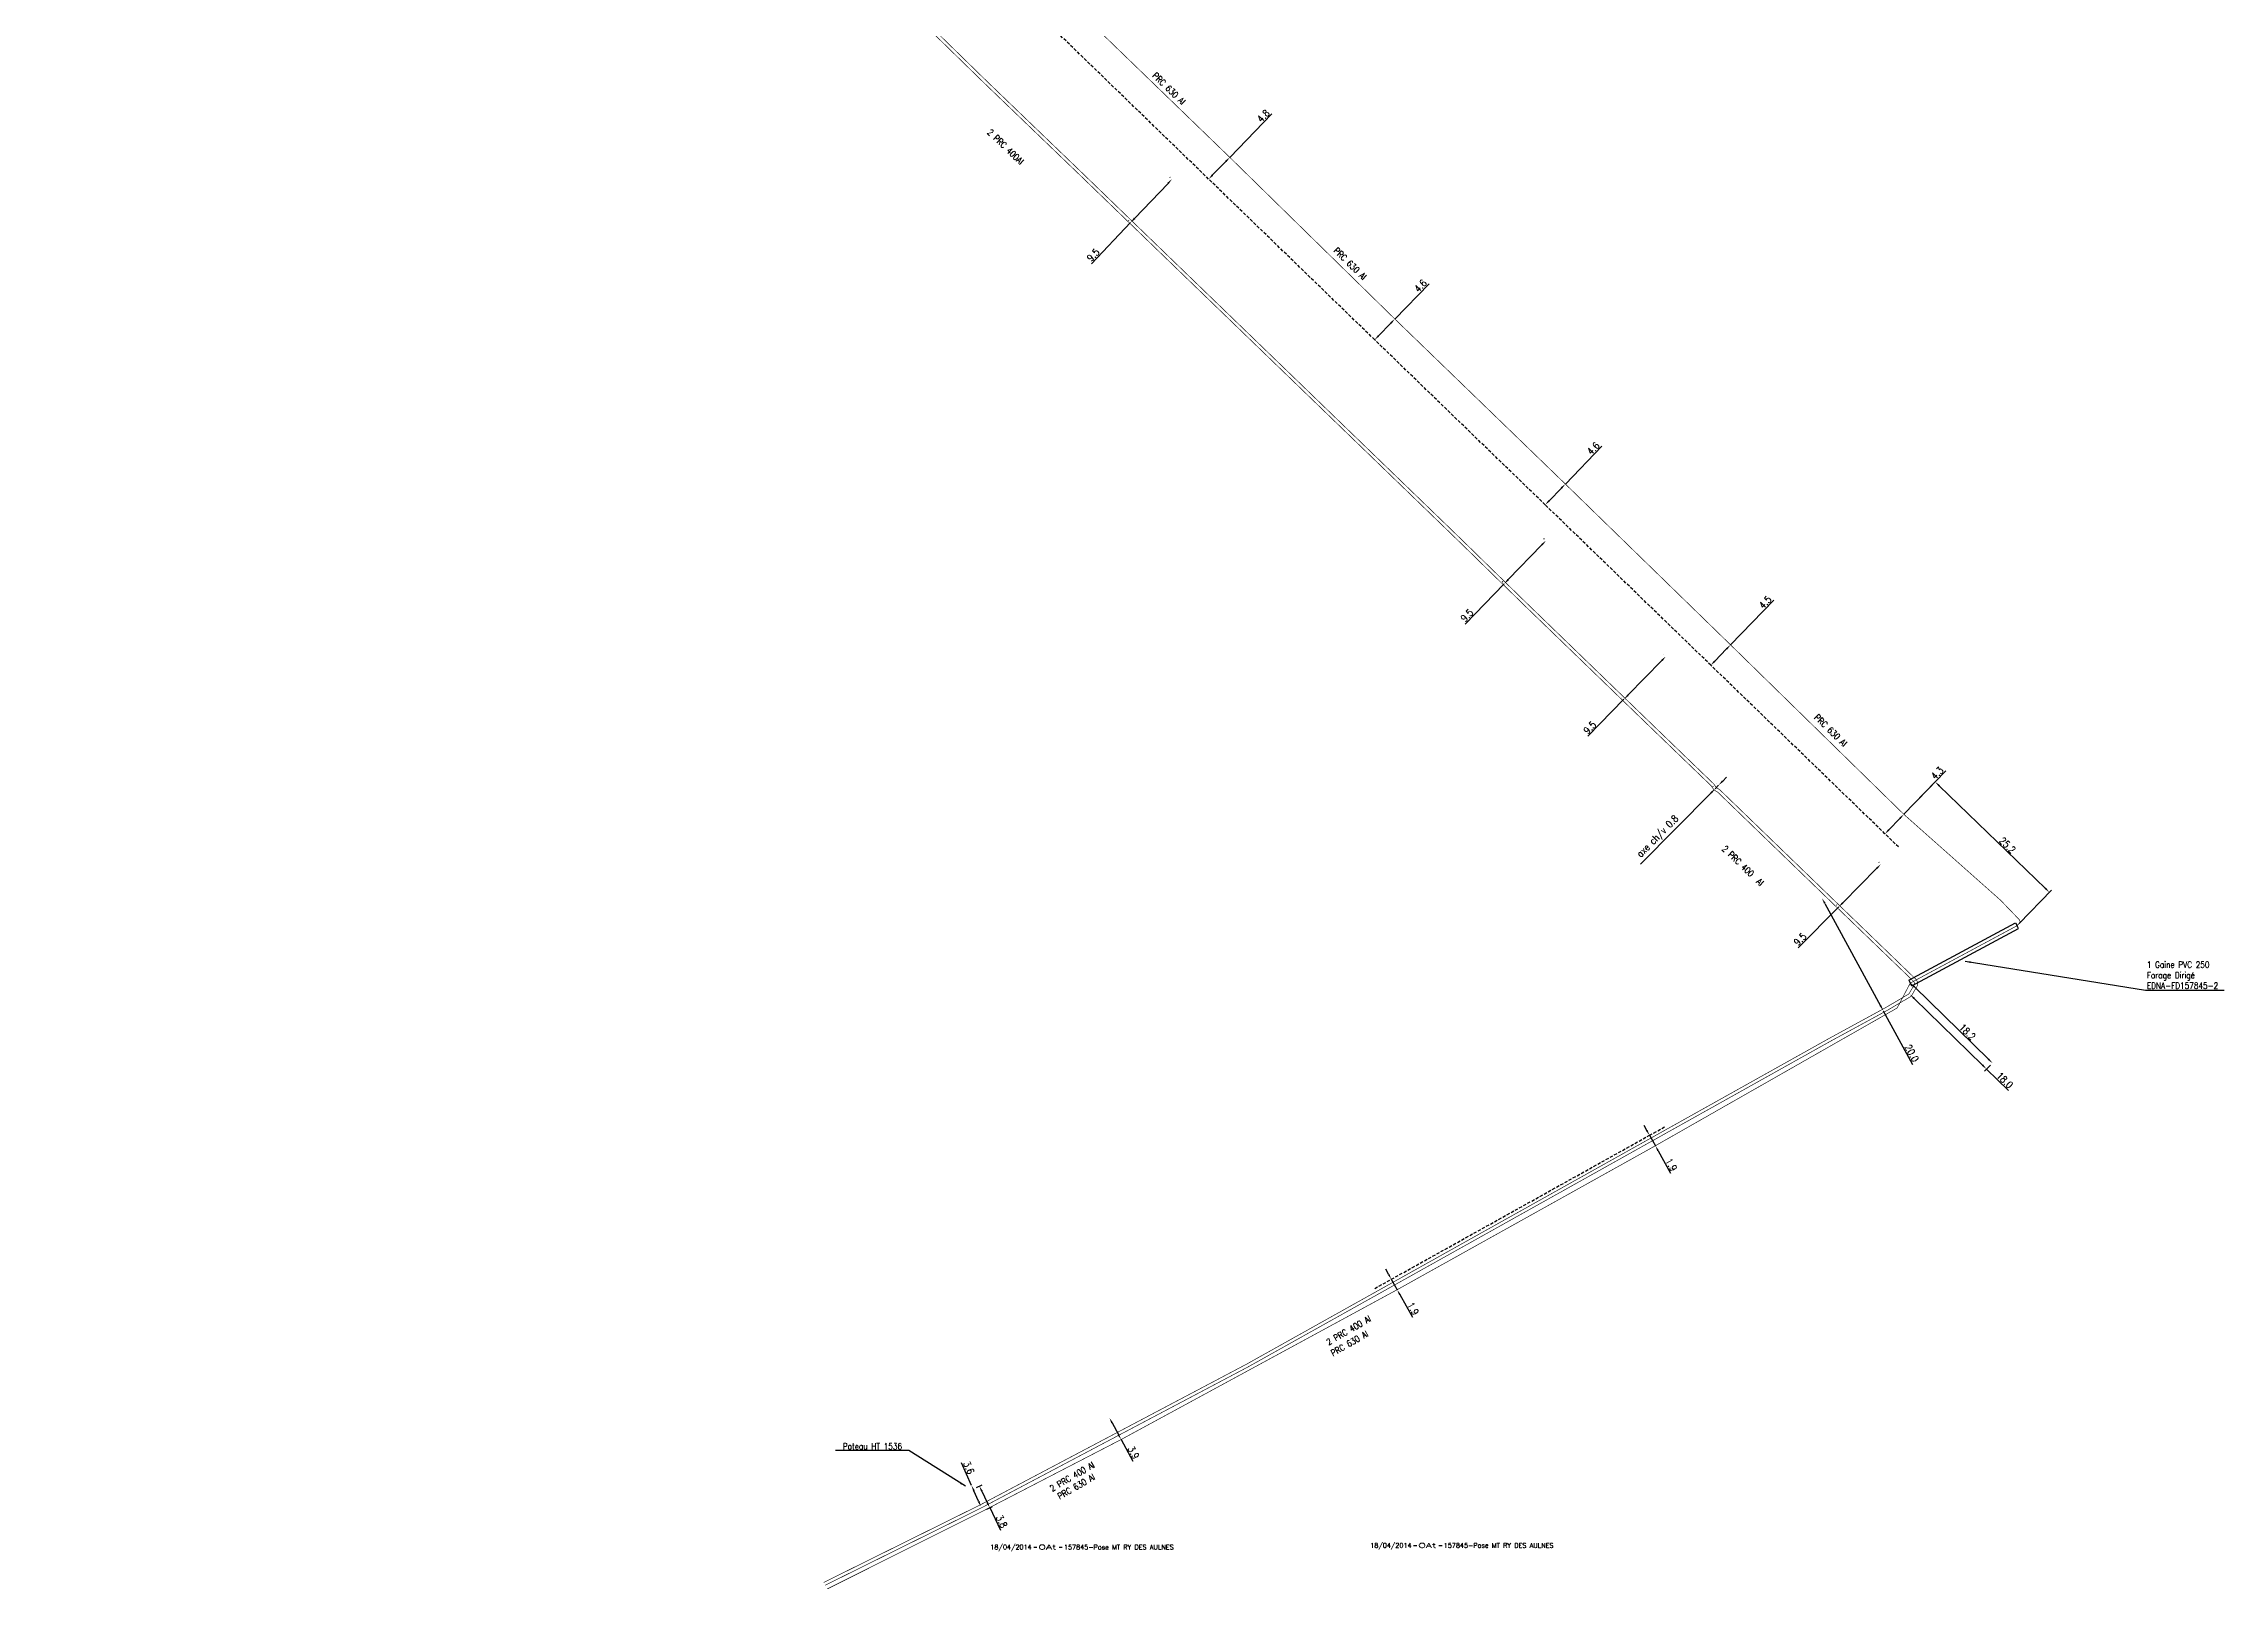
# Model space of a CAD drawing. Header units: millimetres. Extents: x 168002 to 379880, y 128000 to 129007.
# Drawn here: x 168301.6 to 168647.6, y 128255.8 to 128499.8 of the extents above; entities that cross this region are included whole.
import ezdxf
from ezdxf.enums import TextEntityAlignment as Align

# ---------------------------------------------------------------- set-up
doc = ezdxf.new("R2010")
doc.units = ezdxf.units.MM
doc.header["$PDMODE"] = 34
doc.linetypes.add('DASHED', pattern=[0.75, 0.5, -0.25])
doc.layers.get('0').update_dxf_attribs({"linetype": 'CONTINUOUS'})
doc.layers.get('Defpoints').update_dxf_attribs({"linetype": 'CONTINUOUS'})
doc.layers.add('M_120', color=5, linetype='M_ST_13')
doc.layers.add('M_400', color=7, linetype='CONTINUOUS')
doc.layers.add('M_910', color=7, linetype='CONTINUOUS', plot=False)
doc.styles.get("Standard").update_dxf_attribs({"font": 'romans.shx', "width": 0.85})
doc.linetypes.add('M_ST_13', pattern='A,5,-0.3,["oo",Standard,S=1.5,R=0,X=0,Y=-0.5],-3', length=8.3)
doc.dimstyles.get("Standard").update_dxf_attribs({"dimtxt": 1.5, "dimasz": 1.2, "dimexe": 0.625, "dimexo": 0.625, "dimgap": 0.25, "dimtad": 1, "dimdec": 1, "dimzin": 0, "dimdsep": 46, "dimtxsty": 'Standard', "dimcen": -0.5, "dimadec": 0, "dimazin": 0, "dimtfac": 1, "dimtdec": 1, "dimtmove": 0, "dimatfit": 3, "dimfxl": 0, "dimtolj": 1, "dimtzin": 0, "dimarcsym": 0})

# ---------------------------------------------------------------- blocks, each defined once
blk = doc.blocks.new('*D6')
at = {"layer": 'Defpoints', "color": 0, "linetype": 'Continuous', "transparency": 16777216}
for p in [(168448.83, 128270.96), (168448.83, 128270.96), (168450.29, 128267.67)]:
    blk.add_point(p, dxfattribs=at)
at = {"layer": 'M_120', "color": 0, "linetype": 'Continuous', "lineweight": -2, "transparency": 16777216}
for p, q in [((168448.83, 128270.96), (168447.22, 128274.59)), ((168449.93, 128268.49), (168449.2, 128270.13))]:
    blk.add_line(p, q, dxfattribs=at)
at = {"layer": 'M_120', "color": 0, "linetype": 'Continuous', "transparency": 16777216}
for points in [[(168449.34, 128270.19), (168449.06, 128270.07), (168448.83, 128270.96)], [(168450.07, 128268.55), (168449.79, 128268.43), (168450.29, 128267.67)]]:
    blk.add_solid(points, dxfattribs=at)
at = {"layer": 'M_120', "color": 0, "linetype": 'Continuous', "transparency": 16777216, "insert": (168448.39, 128273.81), "char_height": 1.125, "attachment_point": 5, "rotation": 293.9453}
blk.add_mtext('\\A1;3.6', dxfattribs=at)
blk = doc.blocks.new('*D7')
at = {"layer": 'Defpoints', "color": 0, "linetype": 'Continuous', "transparency": 16777216}
for p in [(168583.76, 128364.17), (168593.47, 128346.34), (168593.47, 128346.34)]:
    blk.add_point(p, dxfattribs=at)
at = {"layer": 'M_120', "color": 0, "linetype": 'Continuous', "lineweight": -2, "transparency": 16777216}
for p, q in [((168584.19, 128363.38), (168593.04, 128347.13)), ((168593.47, 128346.34), (168598.13, 128337.79))]:
    blk.add_line(p, q, dxfattribs=at)
at = {"layer": 'M_120', "color": 0, "linetype": 'Continuous', "transparency": 16777216}
for points in [[(168584.32, 128363.45), (168584.06, 128363.31), (168583.76, 128364.17)], [(168593.17, 128347.2), (168592.91, 128347.06), (168593.47, 128346.34)]]:
    blk.add_solid(points, dxfattribs=at)
at = {"layer": 'M_120', "color": 0, "linetype": 'Continuous', "transparency": 16777216, "insert": (168598, 128339.59), "char_height": 1.125, "attachment_point": 5, "rotation": 298.5735}
blk.add_mtext('\\A1;20.0', dxfattribs=at)
blk = doc.blocks.new('*D8')
at = {"layer": 'Defpoints', "color": 0, "linetype": 'Continuous', "transparency": 16777216}
for p in [(168593.07, 128369.58), (168593.13, 128369.52), (168586.46, 128362.76)]:
    blk.add_point(p, dxfattribs=at)
at = {"layer": 'M_120', "color": 0, "linetype": 'Continuous', "lineweight": -2, "transparency": 16777216}
for p, q in [((168592.8, 128369.85), (168592.74, 128369.91)), ((168592.44, 128368.94), (168587.03, 128363.45)), ((168586.4, 128362.81), (168579.97, 128356.3)), ((168586.12, 128363.09), (168586.07, 128363.14))]:
    blk.add_line(p, q, dxfattribs=at)
at = {"layer": 'M_120', "color": 0, "linetype": 'Continuous', "transparency": 16777216}
for points in [[(168592.33, 128369.04), (168592.55, 128368.83), (168593.07, 128369.58)], [(168586.93, 128363.56), (168587.14, 128363.35), (168586.4, 128362.81)]]:
    blk.add_solid(points, dxfattribs=at)
at = {"layer": 'M_120', "color": 0, "linetype": 'Continuous', "transparency": 16777216, "insert": (168580.27, 128357.67), "char_height": 1.125, "attachment_point": 5, "rotation": 45.3838}
blk.add_mtext('\\A1;9.5', dxfattribs=at)
blk = doc.blocks.new('*D9')
at = {"layer": 'Defpoints', "color": 0, "linetype": 'Continuous', "transparency": 16777216}
for p in [(168566.79, 128381.56), (168567.35, 128382.14), (168567.36, 128382.13)]:
    blk.add_point(p, dxfattribs=at)
at = {"layer": 'M_120', "color": 0, "linetype": 'Continuous', "lineweight": -2, "transparency": 16777216}
for p, q in [((168566.16, 128380.93), (168554.94, 128369.58)), ((168566.46, 128381.89), (168566.46, 128381.9)), ((168567.35, 128382.14), (168566.79, 128381.57)), ((168567.02, 128382.46), (168567.02, 128382.47)), ((168567.99, 128382.78), (168568.62, 128383.42))]:
    blk.add_line(p, q, dxfattribs=at)
at = {"layer": 'M_120', "color": 0, "linetype": 'Continuous', "transparency": 16777216}
for points in [[(168566.05, 128381.03), (168566.27, 128380.82), (168566.79, 128381.57)], [(168567.88, 128382.88), (168568.09, 128382.67), (168567.35, 128382.14)]]:
    blk.add_solid(points, dxfattribs=at)
at = {"layer": 'M_120', "color": 0, "linetype": 'Continuous', "transparency": 16777216, "insert": (168557.77, 128373.92), "char_height": 1.125, "attachment_point": 5, "rotation": 45.3298}
blk.add_mtext('\\A1;axe ch/v 0.8', dxfattribs=at)
blk = doc.blocks.new('*D10')
at = {"layer": 'Defpoints', "color": 0, "linetype": 'Continuous', "transparency": 16777216}
for p in [(168558.96, 128402.57), (168558.97, 128402.57), (168552.34, 128395.76)]:
    blk.add_point(p, dxfattribs=at)
at = {"layer": 'M_120', "color": 0, "linetype": 'Continuous', "lineweight": -2, "transparency": 16777216}
for p, q in [((168558.33, 128401.93), (168552.96, 128396.41)), ((168558.63, 128402.89), (168558.63, 128402.9)), ((168552.33, 128395.77), (168546.62, 128389.9)), ((168552.01, 128396.09), (168552, 128396.09))]:
    blk.add_line(p, q, dxfattribs=at)
at = {"layer": 'M_120', "color": 0, "linetype": 'Continuous', "transparency": 16777216}
for points in [[(168558.23, 128402.03), (168558.44, 128401.82), (168558.96, 128402.57)], [(168552.86, 128396.52), (168553.07, 128396.31), (168552.33, 128395.77)]]:
    blk.add_solid(points, dxfattribs=at)
at = {"layer": 'M_120', "color": 0, "linetype": 'Continuous', "transparency": 16777216, "insert": (168546.91, 128391.27), "char_height": 1.125, "attachment_point": 5, "rotation": 45.7675}
blk.add_mtext('\\A1;9.5', dxfattribs=at)
blk = doc.blocks.new('*D11')
at = {"layer": 'Defpoints', "color": 0, "linetype": 'Continuous', "transparency": 16777216}
for p in [(168539.94, 128420.94), (168540.04, 128420.85), (168533.43, 128414.02)]:
    blk.add_point(p, dxfattribs=at)
at = {"layer": 'M_120', "color": 0, "linetype": 'Continuous', "lineweight": -2, "transparency": 16777216}
for p, q in [((168539.32, 128420.29), (168533.96, 128414.76)), ((168539.7, 128421.17), (168539.61, 128421.26)), ((168533.34, 128414.11), (168527.13, 128407.7)), ((168533.09, 128414.35), (168533, 128414.44))]:
    blk.add_line(p, q, dxfattribs=at)
at = {"layer": 'M_120', "color": 0, "linetype": 'Continuous', "transparency": 16777216}
for points in [[(168539.21, 128420.39), (168539.42, 128420.19), (168539.94, 128420.94)], [(168533.85, 128414.86), (168534.07, 128414.65), (168533.34, 128414.11)]]:
    blk.add_solid(points, dxfattribs=at)
at = {"layer": 'M_120', "color": 0, "linetype": 'Continuous', "transparency": 16777216, "insert": (168527.42, 128409.08), "char_height": 1.125, "attachment_point": 5, "rotation": 45.9328}
blk.add_mtext('\\A1;9.5', dxfattribs=at)
blk = doc.blocks.new('*D12')
at = {"layer": 'Defpoints', "color": 0, "linetype": 'Continuous', "transparency": 16777216}
for p in [(168480.61, 128478.31), (168480.68, 128478.25), (168474.13, 128471.37)]:
    blk.add_point(p, dxfattribs=at)
at = {"layer": 'M_120', "color": 0, "linetype": 'Continuous', "lineweight": -2, "transparency": 16777216}
for p, q in [((168479.99, 128477.66), (168474.68, 128472.09)), ((168480.34, 128478.57), (168480.27, 128478.64)), ((168474.06, 128471.44), (168467.84, 128464.91)), ((168473.79, 128471.69), (168473.72, 128471.76))]:
    blk.add_line(p, q, dxfattribs=at)
at = {"layer": 'M_120', "color": 0, "linetype": 'Continuous', "transparency": 16777216}
for points in [[(168479.88, 128477.76), (168480.1, 128477.56), (168480.61, 128478.31)], [(168474.57, 128472.19), (168474.79, 128471.98), (168474.06, 128471.44)]]:
    blk.add_solid(points, dxfattribs=at)
at = {"layer": 'M_120', "color": 0, "linetype": 'Continuous', "transparency": 16777216, "insert": (168468.12, 128466.29), "char_height": 1.125, "attachment_point": 5, "rotation": 46.3766}
blk.add_mtext('\\A1;9.5', dxfattribs=at)
blk = doc.blocks.new('*D73')
at = {"layer": 'Defpoints', "color": 0, "linetype": 'Continuous', "transparency": 16777216}
for p in [(168449.17, 128270.45), (168450.07, 128270.88), (168450.81, 128267.02)]:
    blk.add_point(p, dxfattribs=at)
at = {"layer": 'M_120', "color": 0, "linetype": 'Continuous', "lineweight": -2, "transparency": 16777216}
for p, q in [((168449.59, 128270.65), (168450.49, 128271.08)), ((168450.46, 128270.07), (168451.32, 128268.27)), ((168451.24, 128267.23), (168452.14, 128267.66)), ((168451.71, 128267.46), (168453.44, 128263.87))]:
    blk.add_line(p, q, dxfattribs=at)
at = {"layer": 'M_120', "color": 0, "linetype": 'Continuous', "transparency": 16777216}
for points in [[(168450.59, 128270.14), (168450.32, 128270.01), (168450.07, 128270.88)], [(168451.46, 128268.33), (168451.19, 128268.2), (168451.71, 128267.46)]]:
    blk.add_solid(points, dxfattribs=at)
at = {"layer": 'M_120', "color": 0, "linetype": 'Continuous', "transparency": 16777216, "insert": (168453.6, 128265.27), "char_height": 1.125, "attachment_point": 5, "rotation": 295.6559}
blk.add_mtext('\\A1;3.8', dxfattribs=at)
blk = doc.blocks.new('*D74')
at = {"layer": 'Defpoints', "color": 0, "linetype": 'Continuous', "transparency": 16777216}
for p in [(168470.7, 128281.7), (168470.7, 128281.7), (168472.55, 128278.27)]:
    blk.add_point(p, dxfattribs=at)
at = {"layer": 'M_120', "color": 0, "linetype": 'Continuous', "lineweight": -2, "transparency": 16777216}
for p, q in [((168471.12, 128280.91), (168472.12, 128279.06)), ((168472.55, 128278.27), (168474.41, 128274.82))]:
    blk.add_line(p, q, dxfattribs=at)
at = {"layer": 'M_120', "color": 0, "linetype": 'Continuous', "transparency": 16777216}
for points in [[(168471.26, 128280.98), (168470.99, 128280.84), (168470.7, 128281.7)], [(168472.25, 128279.13), (168471.99, 128278.99), (168472.55, 128278.27)]]:
    blk.add_solid(points, dxfattribs=at)
at = {"layer": 'M_120', "color": 0, "linetype": 'Continuous', "transparency": 16777216, "insert": (168474.52, 128276.2), "char_height": 1.125, "attachment_point": 5, "rotation": 298.3297}
blk.add_mtext('\\A1;3.9', dxfattribs=at)
blk = doc.blocks.new('*D75')
at = {"layer": 'Defpoints', "color": 0, "linetype": 'Continuous', "transparency": 16777216}
for p in [(168515.42, 128303.71), (168515.42, 128303.71), (168516.34, 128302.05)]:
    blk.add_point(p, dxfattribs=at)
at = {"layer": 'M_120', "color": 0, "linetype": 'Continuous', "lineweight": -2, "transparency": 16777216}
for p, q in [((168514.98, 128304.5), (168514.54, 128305.29)), ((168515.42, 128303.71), (168516.34, 128302.05)), ((168516.78, 128301.27), (168518.76, 128297.72))]:
    blk.add_line(p, q, dxfattribs=at)
at = {"layer": 'M_120', "color": 0, "linetype": 'Continuous', "transparency": 16777216}
for points in [[(168515.11, 128304.57), (168514.85, 128304.43), (168515.42, 128303.71)], [(168516.91, 128301.34), (168516.65, 128301.19), (168516.34, 128302.05)]]:
    blk.add_solid(points, dxfattribs=at)
at = {"layer": 'M_120', "color": 0, "linetype": 'Continuous', "transparency": 16777216, "insert": (168518.88, 128299.04), "char_height": 1.125, "attachment_point": 5, "rotation": 299.1114}
blk.add_mtext('\\A1;1.9', dxfattribs=at)
blk = doc.blocks.new('*D76')
at = {"layer": 'Defpoints', "color": 0, "linetype": 'Continuous', "transparency": 16777216}
for p in [(168556.38, 128326.56), (168556.38, 128326.56), (168557.31, 128324.9)]:
    blk.add_point(p, dxfattribs=at)
at = {"layer": 'M_120', "color": 0, "linetype": 'Continuous', "lineweight": -2, "transparency": 16777216}
for p, q in [((168555.94, 128327.34), (168555.51, 128328.13)), ((168556.38, 128326.56), (168557.31, 128324.9)), ((168557.74, 128324.11), (168559.72, 128320.56))]:
    blk.add_line(p, q, dxfattribs=at)
at = {"layer": 'M_120', "color": 0, "linetype": 'Continuous', "transparency": 16777216}
for points in [[(168556.07, 128327.42), (168555.81, 128327.27), (168556.38, 128326.56)], [(168557.88, 128324.18), (168557.61, 128324.04), (168557.31, 128324.9)]]:
    blk.add_solid(points, dxfattribs=at)
at = {"layer": 'M_120', "color": 0, "linetype": 'Continuous', "transparency": 16777216, "insert": (168559.84, 128321.89), "char_height": 1.125, "attachment_point": 5, "rotation": 299.1114}
blk.add_mtext('\\A1;1.9', dxfattribs=at)
blk = doc.blocks.new('*D77')
at = {"layer": 'Defpoints', "color": 0, "linetype": 'Continuous', "transparency": 16777216}
for p in [(168597.76, 128350.74), (168610.78, 128338.03), (168610.78, 128338.03)]:
    blk.add_point(p, dxfattribs=at)
at = {"layer": 'M_120', "color": 0, "linetype": 'Continuous', "lineweight": -2, "transparency": 16777216}
blk.add_line((168598.4, 128350.11), (168610.14, 128338.66), dxfattribs=at)
at = {"layer": 'M_120', "color": 0, "linetype": 'Continuous', "transparency": 16777216}
for points in [[(168598.51, 128350.22), (168598.3, 128350.01), (168597.76, 128350.74)], [(168610.24, 128338.77), (168610.03, 128338.55), (168610.78, 128338.03)]]:
    blk.add_solid(points, dxfattribs=at)
at = {"layer": 'M_120', "color": 0, "linetype": 'Continuous', "transparency": 16777216, "insert": (168606.8, 128342.96), "char_height": 1.125, "attachment_point": 5, "rotation": 315.6996}
blk.add_mtext('\\A1;18.2', dxfattribs=at)
blk = doc.blocks.new('*D78')
at = {"layer": 'Defpoints', "color": 0, "linetype": 'Continuous', "transparency": 16777216}
for p in [(168601.71, 128382.66), (168598.51, 128379.35), (168614.69, 128359.83)]:
    blk.add_point(p, dxfattribs=at)
at = {"layer": 'M_120', "color": 0, "linetype": 'Continuous', "lineweight": -2, "transparency": 16777216}
for p, q in [((168598.83, 128379.68), (168602.03, 128382.99)), ((168619.18, 128365.76), (168602.36, 128382.03)), ((168615.01, 128360.16), (168620.15, 128365.48))]:
    blk.add_line(p, q, dxfattribs=at)
at = {"layer": 'M_120', "color": 0, "linetype": 'Continuous', "transparency": 16777216}
for points in [[(168602.46, 128382.14), (168602.25, 128381.92), (168601.71, 128382.66)], [(168619.28, 128365.87), (168619.07, 128365.66), (168619.82, 128365.14)]]:
    blk.add_solid(points, dxfattribs=at)
at = {"layer": 'M_120', "color": 0, "linetype": 'Continuous', "transparency": 16777216, "insert": (168613.17, 128372.61), "char_height": 1.125, "attachment_point": 5, "rotation": 315.962}
blk.add_mtext('\\A1;25.2', dxfattribs=at)
blk = doc.blocks.new('*D79')
at = {"layer": 'Defpoints', "color": 0, "linetype": 'Continuous', "transparency": 16777216}
for p in [(168596.73, 128377.51), (168593.74, 128374.42), (168593.74, 128374.42)]:
    blk.add_point(p, dxfattribs=at)
at = {"layer": 'M_120', "color": 0, "linetype": 'Continuous', "lineweight": -2, "transparency": 16777216}
for p, q in [((168596.73, 128377.51), (168603.38, 128384.39)), ((168594.37, 128375.07), (168596.11, 128376.86))]:
    blk.add_line(p, q, dxfattribs=at)
at = {"layer": 'M_120', "color": 0, "linetype": 'Continuous', "transparency": 16777216}
for points in [[(168596, 128376.97), (168596.21, 128376.76), (168596.73, 128377.51)], [(168594.26, 128375.17), (168594.48, 128374.96), (168593.74, 128374.42)]]:
    blk.add_solid(points, dxfattribs=at)
at = {"layer": 'M_120', "color": 0, "linetype": 'Continuous', "transparency": 16777216, "insert": (168602.02, 128384.06), "char_height": 1.125, "attachment_point": 5, "rotation": 45.9604}
blk.add_mtext('\\A1;4.3', dxfattribs=at)
blk = doc.blocks.new('*D80')
at = {"layer": 'Defpoints', "color": 0, "linetype": 'Continuous', "transparency": 16777216}
for p in [(168569.24, 128404.41), (168566.11, 128401.18), (168566.11, 128401.18)]:
    blk.add_point(p, dxfattribs=at)
at = {"layer": 'M_120', "color": 0, "linetype": 'Continuous', "lineweight": -2, "transparency": 16777216}
for p, q in [((168569.24, 128404.41), (168576.09, 128411.49)), ((168566.74, 128401.83), (168568.62, 128403.77))]:
    blk.add_line(p, q, dxfattribs=at)
at = {"layer": 'M_120', "color": 0, "linetype": 'Continuous', "transparency": 16777216}
for points in [[(168568.51, 128403.87), (168568.72, 128403.66), (168569.24, 128404.41)], [(168566.63, 128401.93), (168566.85, 128401.72), (168566.11, 128401.18)]]:
    blk.add_solid(points, dxfattribs=at)
at = {"layer": 'M_120', "color": 0, "linetype": 'Continuous', "transparency": 16777216, "insert": (168574.73, 128411.16), "char_height": 1.125, "attachment_point": 5, "rotation": 45.9338}
blk.add_mtext('\\A1;4.5', dxfattribs=at)
blk = doc.blocks.new('*D81')
at = {"layer": 'Defpoints', "color": 0, "linetype": 'Continuous', "transparency": 16777216}
for p in [(168543.03, 128429.94), (168539.83, 128426.64), (168539.83, 128426.64)]:
    blk.add_point(p, dxfattribs=at)
at = {"layer": 'M_120', "color": 0, "linetype": 'Continuous', "lineweight": -2, "transparency": 16777216}
for p, q in [((168543.03, 128429.94), (168548.83, 128435.92)), ((168540.45, 128427.28), (168542.4, 128429.29))]:
    blk.add_line(p, q, dxfattribs=at)
at = {"layer": 'M_120', "color": 0, "linetype": 'Continuous', "transparency": 16777216}
for points in [[(168542.29, 128429.4), (168542.51, 128429.19), (168543.03, 128429.94)], [(168540.34, 128427.39), (168540.56, 128427.18), (168539.83, 128426.64)]]:
    blk.add_solid(points, dxfattribs=at)
at = {"layer": 'M_120', "color": 0, "linetype": 'Continuous', "transparency": 16777216, "insert": (168547.46, 128435.59), "char_height": 1.125, "attachment_point": 5, "rotation": 45.8772}
blk.add_mtext('\\A1;4.6', dxfattribs=at)
blk = doc.blocks.new('*D82')
at = {"layer": 'Defpoints', "color": 0, "linetype": 'Continuous', "transparency": 16777216}
for p in [(168597.73, 128348.9), (168609.85, 128337.07), (168610.78, 128338.03)]:
    blk.add_point(p, dxfattribs=at)
at = {"layer": 'M_120', "color": 0, "linetype": 'Continuous', "lineweight": -2, "transparency": 16777216}
for p, q in [((168598.37, 128348.28), (168609.21, 128337.7)), ((168610.46, 128337.7), (168609.52, 128336.74)), ((168609.85, 128337.07), (168613.34, 128333.67))]:
    blk.add_line(p, q, dxfattribs=at)
at = {"layer": 'M_120', "color": 0, "linetype": 'Continuous', "transparency": 16777216}
for points in [[(168598.48, 128348.38), (168598.27, 128348.17), (168597.73, 128348.9)], [(168609.31, 128337.81), (168609.1, 128337.6), (168609.85, 128337.07)]]:
    blk.add_solid(points, dxfattribs=at)
at = {"layer": 'M_120', "color": 0, "linetype": 'Continuous', "transparency": 16777216, "insert": (168612.74, 128335.3), "char_height": 1.125, "attachment_point": 5, "rotation": 315.6996}
blk.add_mtext('\\A1;18.0', dxfattribs=at)
blk = doc.blocks.new('GIS_MODF')
at = {"color": 0, "linetype": 'Continuous', "flags": 128}
for points in [[(-2.26, -0.01), (-1.76, -0.01)], [(1.76, -0.01), (2.26, -0.01)]]:
    blk.add_lwpolyline(points, dxfattribs=at)
at = {"color": 0, "linetype": 'Continuous'}
blk.add_attdef('DATE', text='', height=0.75, dxfattribs=at).set_placement((-2.58, -0.39), align=Align.RIGHT)
at = {"color": 0, "linetype": 'Continuous', "width": 3.590909}
blk.add_attdef('USER', text='', height=0.75, dxfattribs=at).set_placement((-1.52, -0.39), (1.31, -0.39), align=Align.FIT)
at = {"color": 0, "linetype": 'Continuous'}
blk.add_attdef('DESC', (2.53, -0.39), '', height=0.75, dxfattribs=at)
blk = doc.blocks.new('*D83')
at = {"layer": 'Defpoints', "color": 0, "linetype": 'Continuous', "transparency": 16777216}
for p in [(168512.78, 128452.83), (168512.78, 128452.83), (168515.98, 128456.13)]:
    blk.add_point(p, dxfattribs=at)
at = {"layer": 'M_120', "color": 0, "linetype": 'Continuous', "lineweight": -2, "transparency": 16777216}
for p, q in [((168515.98, 128456.13), (168521.4, 128461.72)), ((168513.41, 128453.48), (168515.36, 128455.49))]:
    blk.add_line(p, q, dxfattribs=at)
at = {"layer": 'M_120', "color": 0, "linetype": 'Continuous', "transparency": 16777216}
for points in [[(168513.3, 128453.58), (168513.51, 128453.37), (168512.78, 128452.83)], [(168515.25, 128455.59), (168515.46, 128455.38), (168515.98, 128456.13)]]:
    blk.add_solid(points, dxfattribs=at)
at = {"layer": 'M_120', "color": 0, "linetype": 'Continuous', "transparency": 16777216, "insert": (168520.04, 128461.39), "char_height": 1.125, "attachment_point": 5, "rotation": 45.8772}
blk.add_mtext('\\A1;4.6', dxfattribs=at)
blk = doc.blocks.new('*D84')
at = {"layer": 'Defpoints', "color": 0, "linetype": 'Continuous', "transparency": 16777216}
for p in [(168489.79, 128481.79), (168486.44, 128478.34), (168486.44, 128478.34)]:
    blk.add_point(p, dxfattribs=at)
at = {"layer": 'M_120', "color": 0, "linetype": 'Continuous', "lineweight": -2, "transparency": 16777216}
for p, q in [((168489.79, 128481.79), (168496.48, 128488.69)), ((168487.07, 128478.99), (168489.16, 128481.14))]:
    blk.add_line(p, q, dxfattribs=at)
at = {"layer": 'M_120', "color": 0, "linetype": 'Continuous', "transparency": 16777216}
for points in [[(168489.05, 128481.24), (168489.27, 128481.03), (168489.79, 128481.79)], [(168486.96, 128479.09), (168487.18, 128478.88), (168486.44, 128478.34)]]:
    blk.add_solid(points, dxfattribs=at)
at = {"layer": 'M_120', "color": 0, "linetype": 'Continuous', "transparency": 16777216, "insert": (168495.12, 128488.36), "char_height": 1.125, "attachment_point": 5, "rotation": 45.8854}
blk.add_mtext('\\A1;4.8', dxfattribs=at)

msp = doc.modelspace()

# ---------------------------------------------------------------- linework, layer by layer
at = {"layer": 'M_120', "color": 7, "linetype": 'DASHED'}
for points in [[(168595.9, 128372.33), (168593.74, 128374.42), (168566.11, 128401.18), (168539.83, 128426.64), (168512.78, 128452.83), (168486.44, 128478.34), (168459.51, 128504.43), (168434.93, 128528.23), (168410.57, 128551.82), (168384.2, 128577.37), (168357.18, 128603.53), (168336.66, 128623.41), (168330.28, 128629.55), (168303.77, 128655.09), (168301.6, 128657.17)], [(168512.8, 128302.25), (168515.42, 128303.71), (168556.38, 128326.56), (168559, 128328.02)]]:
    msp.add_lwpolyline(points, dxfattribs=at)
at = {"layer": 'M_120', "const_width": 0.1}
for points in [[(168425.37, 128255.59), (168450.18, 128267.89), (168492.39, 128290.2), (168584.9, 128341.95), (168593.92, 128346.87), (168597.43, 128348.94, 0.128542), (168597.61, 128349.12), (168598.35, 128350.39, 0.345182), (168598.27, 128351), (168586.25, 128362.6, -0.000109), (168586.25, 128362.6), (168567.24, 128380.99, 0.054026), (168567.2, 128381.02), (168566.76, 128381.3, -0.110965), (168566.52, 128381.53), (168566.23, 128381.97, 0.057276), (168566.2, 128382.01), (168563.63, 128384.48), (168555.9, 128391.94), (168547.78, 128399.8), (168536.78, 128410.44), (168530.1, 128416.97), (168528.04, 128418.99), (168524.37, 128422.56), (168466.05, 128478.94), (168450.99, 128493.43), (168414.45, 128529.1)], [(168425.59, 128255.14), (168450.41, 128267.44), (168492.62, 128289.76), (168585.14, 128341.52), (168594.17, 128346.43), (168597.69, 128348.51, 0.128542), (168598.04, 128348.87), (168598.78, 128350.14, 0.345182), (168598.61, 128351.36), (168586.6, 128362.96), (168567.59, 128381.35, 0.054026), (168567.46, 128381.45), (168567.02, 128381.72, -0.110965), (168566.94, 128381.8), (168566.65, 128382.24, 0.057276), (168566.54, 128382.37), (168563.97, 128384.84), (168556.25, 128392.3), (168548.13, 128400.15), (168537.13, 128410.8), (168530.45, 128417.32), (168528.39, 128419.34), (168524.72, 128422.91), (168466.39, 128479.3), (168451.33, 128493.79), (168414.8, 128529.46)], [(168462.85, 128507.87), (168489.79, 128481.79), (168515.98, 128456.13), (168543.03, 128429.94), (168569.24, 128404.41), (168596.73, 128377.51), (168612.07, 128363.88), (168615, 128360.84, -0.403792), (168615, 128360.14), (168614.74, 128359.88, -0.077458), (168614.62, 128359.79), (168597.91, 128350.81, 0.164469), (168597.68, 128350.59), (168595.73, 128346.88, -0.132041), (168595.55, 128346.7), (168557.31, 128324.9), (168516.34, 128302.05), (168472.55, 128278.27), (168450.81, 128267.02), (168424.65, 128253.91)]]:
    msp.add_lwpolyline(points, format="xyb", dxfattribs=at)
at = {"layer": 'M_400', "color": 7, "linetype": 'CONTINUOUS'}
for p, q in [((168597.52, 128351.18), (168614.45, 128360.27)), ((168597.99, 128350.3), (168614.92, 128359.39)), ((168614.45, 128360.27), (168614.69, 128359.83)), ((168614.92, 128359.39), (168614.69, 128359.83)), ((168597.52, 128351.18), (168597.76, 128350.74)), ((168597.99, 128350.3), (168597.76, 128350.74))]:
    msp.add_line(p, q, dxfattribs=at)

# ---------------------------------------------------------------- block references
at = {"layer": 'M_910'}
ref = msp.add_blockref('GIS_MODF', (168460.95, 128261.2), dxfattribs=at)
ref.add_attrib('DATE', '18/04/2014', dxfattribs={"layer": '0', "color": 0, "linetype": 'Continuous', "height": 0.75}).set_placement((168458.36, 128260.82), align=Align.RIGHT)
ref.add_attrib('USER', 'OAt', dxfattribs={"layer": '0', "color": 0, "linetype": 'Continuous', "height": 0.75, "width": 1.58}).set_placement((168459.43, 128260.82), (168462.25, 128260.82), align=Align.FIT)
ref.add_attrib('DESC', '157845-Pose MT RY DES AULNES', (168463.48, 128260.82), dxfattribs={"layer": '0', "color": 0, "linetype": 'Continuous', "height": 0.75})
ref = msp.add_blockref('GIS_MODF', (168521.22, 128261.48), dxfattribs=at)
ref.add_attrib('DATE', '18/04/2014', dxfattribs={"layer": '0', "color": 0, "linetype": 'Continuous', "height": 0.75}).set_placement((168518.63, 128261.09), align=Align.RIGHT)
ref.add_attrib('USER', 'OAt', dxfattribs={"layer": '0', "color": 0, "linetype": 'Continuous', "height": 0.75, "width": 1.58}).set_placement((168519.7, 128261.09), (168522.52, 128261.09), align=Align.FIT)
ref.add_attrib('DESC', '157845-Pose MT RY DES AULNES', (168523.74, 128261.09), dxfattribs={"layer": '0', "color": 0, "linetype": 'Continuous', "height": 0.75})

# ---------------------------------------------------------------- texts
at = {"layer": 'M_120', "linetype": 'Continuous', "width": 0.85}
for s, rotation, p in [('PRC 630 Al', 315.9163, (168480.14, 128492.71)), ('2 PRC 400Al', 316.1044, (168454.22, 128483.47)), ('PRC 630 Al', 315.6038, (168508.88, 128464.92)), ('PRC 630 Al', 315.6184, (168585.13, 128390.84)), ('2 PRC 400  Al', 316.3177, (168571.2, 128369.35)), ('2 PRC 400 Al', 30.0447, (168508.64, 128295.6)), ('PRC 630 Al', 30.0447, (168508.78, 128293.54)), ('2 PRC 400 Al', 30.0447, (168464.78, 128272.38)), ('PRC 630 Al', 30.0447, (168465.43, 128270.81))]:
    msp.add_text(s, height=1, rotation=rotation, dxfattribs=at).set_placement(p, align=Align.MIDDLE)
at = {"layer": 'M_120', "linetype": 'Continuous', "insert": (168437.8, 128277.2), "char_height": 1, "attachment_point": 6}
msp.add_mtext('Poteau HT 1536', dxfattribs=at)
at = {"layer": 'M_400', "insert": (168635.28, 128351.98), "char_height": 1, "attachment_point": 4}
msp.add_mtext('1 Gaine PVC 250\\PForage Dirigé\\PEDNA-FD157845-2', dxfattribs=at)

# ---------------------------------------------------------------- dimensions: what is measured, and where the dimension line sits
at = {"layer": 'M_120', "linetype": 'Continuous'}
for base, p1, p2, angle, picture, middle, dimtype in [((168486.44, 128478.34), (168489.79, 128481.79), (168486.44, 128478.34), 45.8854, '*D84', (168495.65, 128487.84), 160), ((168480.61, 128478.31), (168474.13, 128471.37), (168480.68, 128478.25), 46.3766, '*D12', (168468.66, 128465.77), 161), ((168512.78, 128452.83), (168515.98, 128456.13), (168512.78, 128452.83), 45.8772, '*D83', (168520.58, 128460.87), 160), ((168539.83, 128426.64), (168543.03, 128429.94), (168539.83, 128426.64), 45.8772, '*D81', (168548, 128435.07), 160), ((168539.94, 128420.94), (168533.43, 128414.02), (168540.04, 128420.85), 45.9328, '*D11', (168527.96, 128408.56), 161), ((168566.11, 128401.18), (168569.24, 128404.41), (168566.11, 128401.18), 45.9338, '*D80', (168575.27, 128410.64), 160), ((168558.96, 128402.57), (168552.34, 128395.76), (168558.97, 128402.57), 45.7675, '*D10', (168547.45, 128390.75), 161), ((168593.74, 128374.42), (168596.73, 128377.51), (168593.74, 128374.42), 45.9604, '*D79', (168602.56, 128383.53), 160), ((168601.71, 128382.66), (168614.69, 128359.83), (168598.51, 128379.35), 315.962, '*D78', (168612.65, 128372.07), 160), ((168593.07, 128369.58), (168586.46, 128362.76), (168593.13, 128369.52), 45.3838, '*D8', (168580.8, 128357.14), 161), ((168610.78, 128338.03), (168597.76, 128350.74), (168610.78, 128338.03), 135.6996, '*D77', (168606.28, 128342.43), 160), ((168556.38, 128326.56), (168557.31, 128324.9), (168556.38, 128326.56), 299.1114, '*D76', (168559.19, 128321.52), 160), ((168515.42, 128303.71), (168516.34, 128302.05), (168515.42, 128303.71), 299.1114, '*D75', (168518.22, 128298.68), 160), ((168470.7, 128281.7), (168472.55, 128278.27), (168470.7, 128281.7), 298.3297, '*D74', (168473.86, 128275.84), 160), ((168448.83, 128270.96), (168450.29, 128267.67), (168448.83, 128270.96), 113.9453, '*D6', (168447.7, 128273.5), 161), ((168450.07, 128270.88), (168450.81, 128267.02), (168449.17, 128270.45), 295.6559, '*D73', (168452.92, 128264.95), 160)]:
    dim = msp.add_linear_dim(base=base, p1=p1, p2=p2, angle=angle, dimstyle='Standard', override={"dimscale": 0.75}, dxfattribs=at)
    dim.commit()
    dim.dimension.update_dxf_attribs({"geometry": picture, "text_midpoint": middle, "dimtype": dimtype})
for base, p1, p2, angle, text, picture, middle, dimtype in [((168567.35, 128382.14), (168566.79, 128381.56), (168567.36, 128382.13), 45.3298, 'axe ch/v 0.8', '*D9', (168558.51, 128373.19), 161), ((168593.47, 128346.34), (168583.76, 128364.17), (168593.47, 128346.34), 298.5735, '20.0', '*D7', (168597.34, 128339.23), 161), ((168609.85, 128337.07), (168597.73, 128348.9), (168610.78, 128338.03), 135.6996, '18.0', '*D82', (168612.21, 128334.77), 160)]:
    dim = msp.add_linear_dim(base=base, p1=p1, p2=p2, angle=angle, text=text, dimstyle='Standard', override={"dimscale": 0.75}, dxfattribs=at)
    dim.commit()
    dim.dimension.update_dxf_attribs({"geometry": picture, "text_midpoint": middle, "dimtype": dimtype})

# ---------------------------------------------------------------- leaders
at = {"layer": 'M_120', "linetype": 'Continuous', "annotation_type": 0, "has_hookline": 1, "hookline_direction": 1, "text_width": 10.56}
msp.add_leader([(168447.84, 128270.87), (168438.89, 128276.52), (168437.99, 128276.52)], dimstyle='Standard', override={"dimscale": 0.75}, dxfattribs=at)
at = {"layer": 'M_400', "annotation_type": 0, "has_hookline": 1, "hookline_direction": 0, "text_width": 12.3}
msp.add_leader([(168606.45, 128354.18), (168635.09, 128349.62)], dimstyle='Standard', override={"dimscale": 0.75}, dxfattribs=at)

doc.saveas('drawing.dxf')
